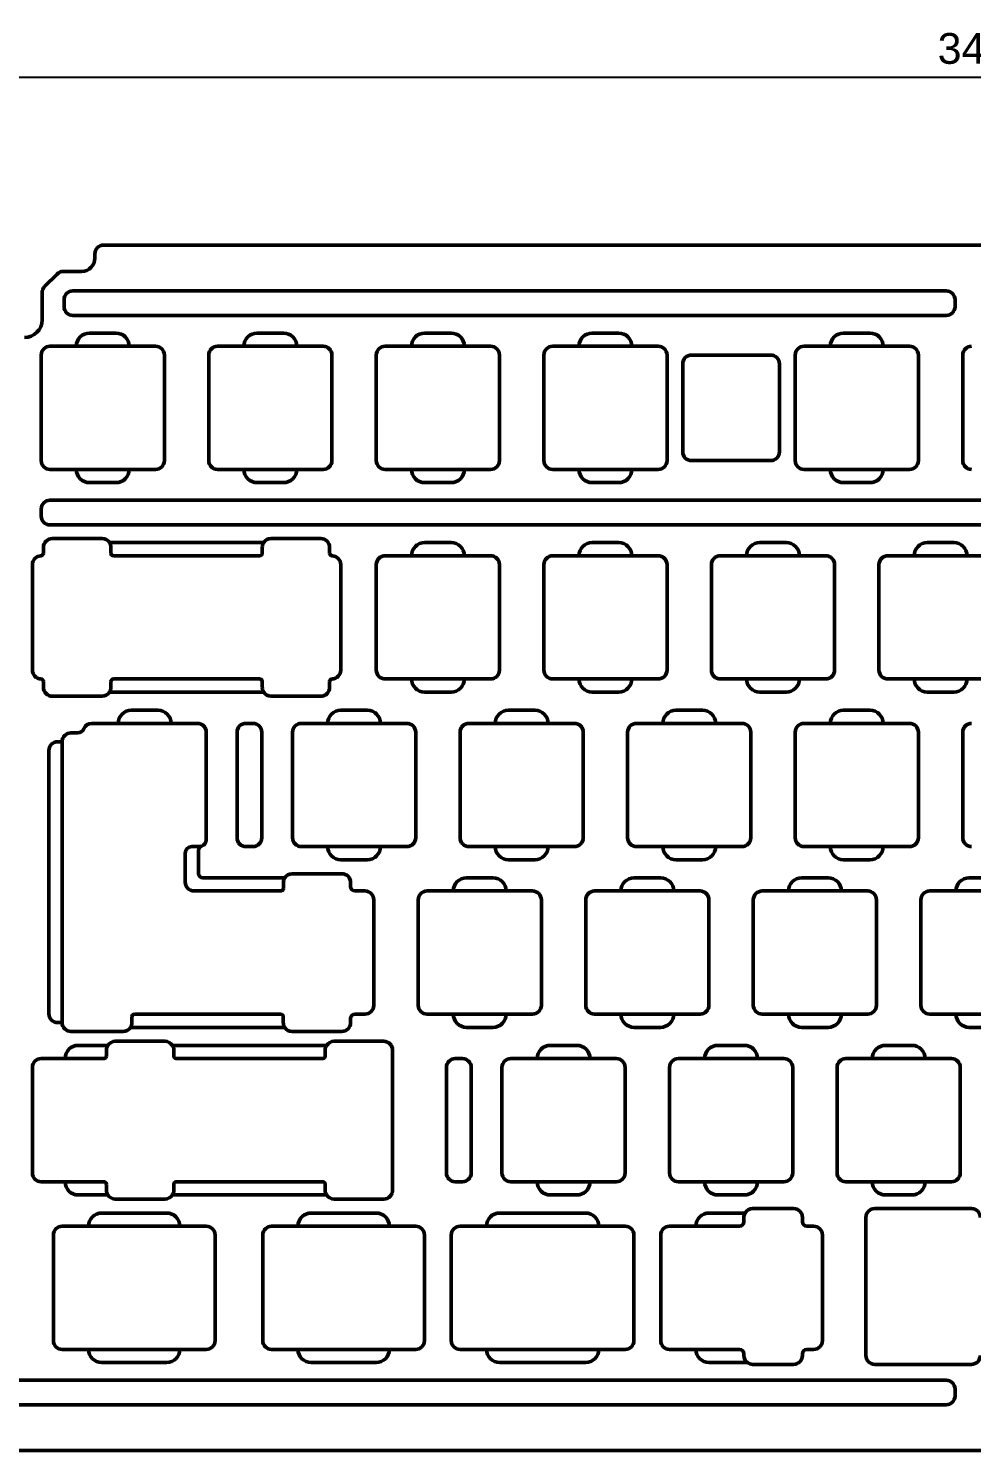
# Model space of a CAD drawing. Header units: millimetres. Extents: x 19 to 419, y 1 to 275.
# Drawn here: x 119.5 to 226.8, y 113.4 to 275.1 of the extents above; entities that cross this region are included whole.
import ezdxf

# ---------------------------------------------------------------- set-up
doc = ezdxf.new("R2010")
doc.units = ezdxf.units.MM
doc.header["$LTSCALE"] = 0.75
doc.layers.add('Dimensions', color=7, linetype='Continuous', lineweight=25)
doc.layers.add('Visible', color=7, linetype='Continuous', lineweight=50)
doc.styles.get("Standard").update_dxf_attribs({"font": 'arial.ttf'})
doc.dimstyles.new('ISO-25', dxfattribs={"dimtxt": 3.5, "dimasz": 3.5, "dimexe": 2, "dimexo": 2, "dimgap": 1.5, "dimtad": 1, "dimdsep": 46, "dimtxsty": 'Standard', "dimcen": 0, "dimclrd": 256, "dimclre": 256, "dimclrt": 256, "dimazin": 2, "dimtp": 0.1, "dimtm": 0.1, "dimtfac": 0.714, "dimtmove": 0, "dimatfit": 3, "dimfxl": 1, "dimarcsym": 0})

# ---------------------------------------------------------------- blocks, each defined once
blk = doc.blocks.new('*D13')
at = {"layer": 'Defpoints', "color": 0, "transparency": 16777216}
for p in [(56.58216, 269.478032), (56.58216, 238.025392), (404.19466, 238.025392)]:
    blk.add_point(p, dxfattribs=at)
at = {"layer": 'Dimensions', "lineweight": -2, "transparency": 16777216}
for p, q in [((56.58216, 240.025392), (56.58216, 271.478032)), ((404.19466, 240.025392), (404.19466, 271.478032)), ((400.69466, 269.478032), (60.08216, 269.478032))]:
    blk.add_line(p, q, dxfattribs=at)
at = {"layer": 'Dimensions', "transparency": 16777216}
for points in [[(60.08216, 270.061365), (60.08216, 268.894698), (56.58216, 269.478032)], [(400.69466, 270.061365), (400.69466, 268.894698), (404.19466, 269.478032)]]:
    blk.add_solid(points, dxfattribs=at)
at = {"layer": 'Dimensions', "transparency": 16777216, "insert": (230.38841, 272.766231), "char_height": 3.5, "attachment_point": 5}
blk.add_mtext('347.61', dxfattribs=at)

msp = doc.modelspace()

# ---------------------------------------------------------------- linework, layer by layer
at = {"layer": 'Visible', "extrusion": (5.932e-13, 0, -1)}
for p, q in [((127.093871, 249.439606, 1.000017), (127.093871, 248.939606, 1.000017)), ((389.07334, 250.439606, 1.000017), (128.093871, 250.439606, 1.000017)), ((125.593871, 247.439606, 1.000017), (123.505407, 247.439606, 1.000017)), ((121.384087, 245.732499, 1.000017), (122.7983, 247.146713, 1.000017)), ((121.091194, 245.025392, 1.000017), (121.091194, 241.939606, 1.000017)), ((123.591194, 243.439606, 1.000017), (123.591194, 244.239606, 1.000017)), ((124.591194, 245.239606, 1.000017), (223.88841, 245.239606, 1.000017)), ((224.88841, 244.239606, 1.000017), (224.88841, 243.439606, 1.000017)), ((223.88841, 242.439606, 1.000017), (124.591194, 242.439606, 1.000017)), ((126.49466, 240.439606, 1.000017), (129.49466, 240.439606, 1.000017)), ((145.54466, 240.439606, 1.000017), (148.54466, 240.439606, 1.000017)), ((164.59466, 240.439606, 1.000017), (167.59466, 240.439606, 1.000017)), ((186.64466, 240.439606, 1.000017), (183.64466, 240.439606, 1.000017)), ((212.21966, 240.439606, 1.000017), (215.21966, 240.439606, 1.000017)), ((120.99466, 225.939606, 1.000017), (120.99466, 237.939606, 1.000017)), ((121.99466, 238.939606, 1.000017), (124.99466, 238.939606, 1.000017)), ((130.99466, 238.939606, 0.500017), (124.99466, 238.939606, 0.500017)), ((130.99466, 238.939606, 1.000017), (133.99466, 238.939606, 1.000017)), ((134.99466, 237.939606, 1.000017), (134.99466, 225.939606, 1.000017)), ((140.04466, 225.939606, 1.000017), (140.04466, 237.939606, 1.000017)), ((141.04466, 238.939606, 1.000017), (144.04466, 238.939606, 1.000017)), ((150.04466, 238.939606, 0.500017), (144.04466, 238.939606, 0.500017)), ((150.04466, 238.939606, 1.000017), (153.04466, 238.939606, 1.000017)), ((154.04466, 237.939606, 1.000017), (154.04466, 225.939606, 1.000017)), ((159.09466, 225.939606, 1.000017), (159.09466, 237.939606, 1.000017)), ((160.09466, 238.939606, 1.000017), (163.09466, 238.939606, 1.000017)), ((169.09466, 238.939606, 0.500017), (163.09466, 238.939606, 0.500017)), ((169.09466, 238.939606, 1.000017), (172.09466, 238.939606, 1.000017)), ((173.09466, 237.939606, 1.000017), (173.09466, 225.939606, 1.000017)), ((178.14466, 225.939606, 1.000017), (178.14466, 237.939606, 1.000017)), ((179.14466, 238.939606, 1.000017), (182.14466, 238.939606, 1.000017)), ((188.14466, 238.939606, 0.500017), (182.14466, 238.939606, 0.500017)), ((188.14466, 238.939606, 1.000017), (191.14466, 238.939606, 1.000017)), ((192.14466, 237.939606, 1.000017), (192.14466, 225.939606, 1.000017)), ((203.93216, 237.939606, 1.000017), (194.93216, 237.939606, 1.000017)), ((206.71966, 225.939606, 1.000017), (206.71966, 237.939606, 1.000017)), ((207.71966, 238.939606, 1.000017), (210.71966, 238.939606, 1.000017)), ((216.71966, 238.939606, 0.500017), (210.71966, 238.939606, 0.500017)), ((216.71966, 238.939606, 1.000017), (219.71966, 238.939606, 1.000017)), ((220.71966, 237.939606, 1.000017), (220.71966, 225.939606, 1.000017)), ((225.76966, 225.939606, 1.000017), (225.76966, 237.939606, 1.000017)), ((193.93216, 236.939606, 1.000017), (193.93216, 226.939606, 1.000017)), ((204.93216, 226.939606, 1.000017), (204.93216, 236.939606, 1.000017)), ((124.99466, 224.939606, 1.000017), (121.99466, 224.939606, 1.000017)), ((124.99466, 224.939606, 0.500017), (130.99466, 224.939606, 0.500017)), ((133.99466, 224.939606, 1.000017), (130.99466, 224.939606, 1.000017)), ((144.04466, 224.939606, 1.000017), (141.04466, 224.939606, 1.000017)), ((144.04466, 224.939606, 0.500017), (150.04466, 224.939606, 0.500017)), ((153.04466, 224.939606, 1.000017), (150.04466, 224.939606, 1.000017)), ((163.09466, 224.939606, 1.000017), (160.09466, 224.939606, 1.000017)), ((163.09466, 224.939606, 0.500017), (169.09466, 224.939606, 0.500017)), ((172.09466, 224.939606, 1.000017), (169.09466, 224.939606, 1.000017)), ((182.14466, 224.939606, 1.000017), (179.14466, 224.939606, 1.000017)), ((182.14466, 224.939606, 0.500017), (188.14466, 224.939606, 0.500017)), ((191.14466, 224.939606, 1.000017), (188.14466, 224.939606, 1.000017)), ((194.93216, 225.939606, 1.000017), (203.93216, 225.939606, 1.000017)), ((210.71966, 224.939606, 1.000017), (207.71966, 224.939606, 1.000017)), ((210.71966, 224.939606, 0.500017), (216.71966, 224.939606, 0.500017)), ((219.71966, 224.939606, 1.000017), (216.71966, 224.939606, 1.000017)), ((129.49466, 223.439606, 1.000017), (126.49466, 223.439606, 1.000017)), ((148.54466, 223.439606, 1.000017), (145.54466, 223.439606, 1.000017)), ((167.59466, 223.439606, 1.000017), (164.59466, 223.439606, 1.000017)), ((186.64466, 223.439606, 1.000017), (183.64466, 223.439606, 1.000017)), ((215.21966, 223.439606, 1.000017), (212.21966, 223.439606, 1.000017)), ((120.99466, 219.627106, 1.000017), (120.99466, 220.439606, 1.000017)), ((121.99466, 221.439606, 1.000017), (362.59466, 221.439606, 1.000017)), ((362.59466, 218.627106, 1.000017), (121.99466, 218.627106, 1.000017)), ((122.254261, 217.089106, 1.000017), (127.909061, 217.089106, 1.000017)), ((128.752005, 216.627106, 1.000017), (146.287315, 216.627106, 1.000017)), ((147.13026, 217.089106, 1.000017), (152.78506, 217.089106, 1.000017)), ((164.59466, 216.627106, 1.000017), (167.59466, 216.627106, 1.000017)), ((183.64466, 216.627106, 1.000017), (186.64466, 216.627106, 1.000017)), ((202.69466, 216.627106, 1.000017), (205.69466, 216.627106, 1.000017)), ((221.74466, 216.627106, 1.000017), (224.74466, 216.627106, 1.000017)), ((121.254261, 215.426451, 1.000017), (121.254261, 216.089106, 1.000017)), ((128.909061, 215.427106, 0.500017), (128.909061, 216.089106, 0.500017)), ((145.83026, 215.127106, 0.500017), (129.209061, 215.127106, 0.500017)), ((146.13026, 216.089106, 0.500017), (146.13026, 215.427106, 0.500017)), ((153.78506, 216.089106, 1.000017), (153.78506, 215.426451, 1.000017)), ((160.09466, 215.127106, 1.000017), (163.09466, 215.127106, 1.000017)), ((169.09466, 215.127106, 0.500017), (163.09466, 215.127106, 0.500017)), ((169.09466, 215.127106, 1.000017), (172.09466, 215.127106, 1.000017)), ((179.14466, 215.127106, 1.000017), (182.14466, 215.127106, 1.000017)), ((188.14466, 215.127106, 0.500017), (182.14466, 215.127106, 0.500017)), ((188.14466, 215.127106, 1.000017), (191.14466, 215.127106, 1.000017)), ((198.19466, 215.127106, 1.000017), (201.19466, 215.127106, 1.000017)), ((207.19466, 215.127106, 0.500017), (201.19466, 215.127106, 0.500017)), ((207.19466, 215.127106, 1.000017), (210.19466, 215.127106, 1.000017)), ((217.24466, 215.127106, 1.000017), (220.24466, 215.127106, 1.000017)), ((226.24466, 215.127106, 0.500017), (220.24466, 215.127106, 0.500017)), ((226.24466, 215.127106, 1.000017), (229.24466, 215.127106, 1.000017)), ((119.995534, 202.127106, 1.000017), (119.995534, 214.127106, 1.000017)), ((155.043786, 214.127106, 1.000017), (155.043786, 202.127106, 1.000017)), ((159.09466, 202.127106, 1.000017), (159.09466, 214.127106, 1.000017)), ((173.09466, 214.127106, 1.000017), (173.09466, 202.127106, 1.000017)), ((178.14466, 202.127106, 1.000017), (178.14466, 214.127106, 1.000017)), ((192.14466, 214.127106, 1.000017), (192.14466, 202.127106, 1.000017)), ((197.19466, 202.127106, 1.000017), (197.19466, 214.127106, 1.000017)), ((211.19466, 214.127106, 1.000017), (211.19466, 202.127106, 1.000017)), ((216.24466, 202.127106, 1.000017), (216.24466, 214.127106, 1.000017)), ((121.254261, 200.165106, 1.000017), (121.254261, 200.827761, 1.000017)), ((128.909061, 200.165106, 0.500017), (128.909061, 200.827106, 0.500017)), ((129.209061, 201.127106, 0.500017), (145.83026, 201.127106, 0.500017)), ((146.13026, 200.827106, 0.500017), (146.13026, 200.165106, 0.500017)), ((153.78506, 200.827761, 1.000017), (153.78506, 200.165106, 1.000017)), ((163.09466, 201.127106, 1.000017), (160.09466, 201.127106, 1.000017)), ((163.09466, 201.127106, 0.500017), (169.09466, 201.127106, 0.500017)), ((172.09466, 201.127106, 1.000017), (169.09466, 201.127106, 1.000017)), ((182.14466, 201.127106, 1.000017), (179.14466, 201.127106, 1.000017)), ((182.14466, 201.127106, 0.500017), (188.14466, 201.127106, 0.500017)), ((191.14466, 201.127106, 1.000017), (188.14466, 201.127106, 1.000017)), ((201.19466, 201.127106, 1.000017), (198.19466, 201.127106, 1.000017)), ((201.19466, 201.127106, 0.500017), (207.19466, 201.127106, 0.500017)), ((210.19466, 201.127106, 1.000017), (207.19466, 201.127106, 1.000017)), ((220.24466, 201.127106, 1.000017), (217.24466, 201.127106, 1.000017)), ((220.24466, 201.127106, 0.500017), (226.24466, 201.127106, 0.500017)), ((229.24466, 201.127106, 1.000017), (226.24466, 201.127106, 1.000017)), ((127.909061, 199.165106, 1.000017), (122.254261, 199.165106, 1.000017)), ((146.287315, 199.627106, 1.000017), (128.752005, 199.627106, 1.000017)), ((152.78506, 199.165106, 1.000017), (147.13026, 199.165106, 1.000017)), ((167.59466, 199.627106, 1.000017), (164.59466, 199.627106, 1.000017)), ((186.64466, 199.627106, 1.000017), (183.64466, 199.627106, 1.000017)), ((205.69466, 199.627106, 1.000017), (202.69466, 199.627106, 1.000017)), ((224.74466, 199.627106, 1.000017), (221.74466, 199.627106, 1.000017)), ((131.25716, 197.577106, 1.000017), (134.25716, 197.577106, 1.000017)), ((155.06966, 197.577106, 1.000017), (158.06966, 197.577106, 1.000017)), ((174.11966, 197.577106, 1.000017), (177.11966, 197.577106, 1.000017)), ((193.16966, 197.577106, 1.000017), (196.16966, 197.577106, 1.000017)), ((212.21966, 197.577106, 1.000017), (215.21966, 197.577106, 1.000017)), ((126.75716, 196.077106, 1.000017), (129.75716, 196.077106, 1.000017)), ((135.75716, 196.077106, 0.500017), (129.75716, 196.077106, 0.500017)), ((135.75716, 196.077106, 1.000017), (138.75716, 196.077106, 1.000017)), ((144.25716, 196.077106, 1.000017), (145.06966, 196.077106, 1.000017)), ((150.56966, 196.077106, 1.000017), (153.56966, 196.077106, 1.000017)), ((159.56966, 196.077106, 0.500017), (153.56966, 196.077106, 0.500017)), ((159.56966, 196.077106, 1.000017), (162.56966, 196.077106, 1.000017)), ((169.61966, 196.077106, 1.000017), (172.61966, 196.077106, 1.000017)), ((178.61966, 196.077106, 0.500017), (172.61966, 196.077106, 0.500017)), ((178.61966, 196.077106, 1.000017), (181.61966, 196.077106, 1.000017)), ((188.66966, 196.077106, 1.000017), (191.66966, 196.077106, 1.000017)), ((197.66966, 196.077106, 0.500017), (191.66966, 196.077106, 0.500017)), ((197.66966, 196.077106, 1.000017), (200.66966, 196.077106, 1.000017)), ((207.71966, 196.077106, 1.000017), (210.71966, 196.077106, 1.000017)), ((216.71966, 196.077106, 0.500017), (210.71966, 196.077106, 0.500017)), ((216.71966, 196.077106, 1.000017), (219.71966, 196.077106, 1.000017)), ((122.876038, 193.992213, 1.000017), (123.376038, 193.992213, 1.000017)), ((123.376038, 193.992213, 0.500017), (123.376038, 162.065106, 0.500017)), ((125.138478, 194.992213, 1.000017), (124.376038, 194.992213, 1.000017)), ((139.75716, 195.077106, 1.000017), (139.75716, 182.827082, 1.000017)), ((143.25716, 183.077106, 1.000017), (143.25716, 195.077106, 1.000017)), ((146.06966, 195.077106, 1.000017), (146.06966, 183.077106, 1.000017)), ((149.56966, 183.077106, 1.000017), (149.56966, 195.077106, 1.000017)), ((163.56966, 195.077106, 1.000017), (163.56966, 183.077106, 1.000017)), ((168.61966, 183.077106, 1.000017), (168.61966, 195.077106, 1.000017)), ((182.61966, 195.077106, 1.000017), (182.61966, 183.077106, 1.000017)), ((187.66966, 183.077106, 1.000017), (187.66966, 195.077106, 1.000017)), ((201.66966, 195.077106, 1.000017), (201.66966, 183.077106, 1.000017)), ((206.71966, 183.077106, 1.000017), (206.71966, 195.077106, 1.000017)), ((220.71966, 195.077106, 1.000017), (220.71966, 183.077106, 1.000017)), ((225.76966, 183.077106, 1.000017), (225.76966, 195.077106, 1.000017)), ((121.876038, 163.065106, 1.000017), (121.876038, 192.992213, 1.000017)), ((137.375904, 181.327082, 0.500017), (137.375904, 178.027082, 0.500017)), ((139.00716, 182.077082, 0.500017), (138.125904, 182.077082, 0.500017)), ((138.875904, 181.632708, 1.000017), (138.875904, 179.027106, 1.000017)), ((145.06966, 182.077106, 1.000017), (144.25716, 182.077106, 1.000017)), ((153.56966, 182.077106, 1.000017), (150.56966, 182.077106, 1.000017)), ((153.56966, 182.077106, 0.500017), (159.56966, 182.077106, 0.500017)), ((162.56966, 182.077106, 1.000017), (159.56966, 182.077106, 1.000017)), ((172.61966, 182.077106, 1.000017), (169.61966, 182.077106, 1.000017)), ((172.61966, 182.077106, 0.500017), (178.61966, 182.077106, 0.500017)), ((181.61966, 182.077106, 1.000017), (178.61966, 182.077106, 1.000017)), ((191.66966, 182.077106, 1.000017), (188.66966, 182.077106, 1.000017)), ((191.66966, 182.077106, 0.500017), (197.66966, 182.077106, 0.500017)), ((200.66966, 182.077106, 1.000017), (197.66966, 182.077106, 1.000017)), ((210.71966, 182.077106, 1.000017), (207.71966, 182.077106, 1.000017)), ((210.71966, 182.077106, 0.500017), (216.71966, 182.077106, 0.500017)), ((219.71966, 182.077106, 1.000017), (216.71966, 182.077106, 1.000017)), ((158.06966, 180.577106, 1.000017), (155.06966, 180.577106, 1.000017)), ((177.11966, 180.577106, 1.000017), (174.11966, 180.577106, 1.000017)), ((196.16966, 180.577106, 1.000017), (193.16966, 180.577106, 1.000017)), ((215.21966, 180.577106, 1.000017), (212.21966, 180.577106, 1.000017)), ((139.375904, 178.527106, 1.000017), (148.682295, 178.527106, 1.000017)), ((148.525239, 177.989106, 0.500017), (148.525239, 177.327106, 0.500017)), ((149.525239, 178.989106, 1.000017), (155.17254, 178.989106, 1.000017)), ((156.17254, 177.989106, 1.000017), (156.17254, 177.527106, 1.000017)), ((169.35716, 178.527106, 1.000017), (172.35716, 178.527106, 1.000017)), ((188.40716, 178.527106, 1.000017), (191.40716, 178.527106, 1.000017)), ((207.45716, 178.527106, 1.000017), (210.45716, 178.527106, 1.000017)), ((226.50716, 178.527106, 1.000017), (229.50716, 178.527106, 1.000017)), ((148.225239, 177.027106, 0.500017), (138.368916, 177.027106, 0.500017)), ((157.80716, 177.027106, 1.000017), (156.67254, 177.027106, 1.000017)), ((164.85716, 177.027106, 1.000017), (167.85716, 177.027106, 1.000017)), ((173.85716, 177.027106, 0.500017), (167.85716, 177.027106, 0.500017)), ((173.85716, 177.027106, 1.000017), (176.85716, 177.027106, 1.000017)), ((183.90716, 177.027106, 1.000017), (186.90716, 177.027106, 1.000017)), ((192.90716, 177.027106, 0.500017), (186.90716, 177.027106, 0.500017)), ((192.90716, 177.027106, 1.000017), (195.90716, 177.027106, 1.000017)), ((202.95716, 177.027106, 1.000017), (205.95716, 177.027106, 1.000017)), ((211.95716, 177.027106, 0.500017), (205.95716, 177.027106, 0.500017)), ((211.95716, 177.027106, 1.000017), (214.95716, 177.027106, 1.000017)), ((222.00716, 177.027106, 1.000017), (225.00716, 177.027106, 1.000017)), ((231.00716, 177.027106, 0.500017), (225.00716, 177.027106, 0.500017)), ((158.80716, 164.027106, 1.000017), (158.80716, 176.027106, 1.000017)), ((163.85716, 164.027106, 1.000017), (163.85716, 176.027106, 1.000017)), ((177.85716, 176.027106, 1.000017), (177.85716, 164.027106, 1.000017)), ((182.90716, 164.027106, 1.000017), (182.90716, 176.027106, 1.000017)), ((196.90716, 176.027106, 1.000017), (196.90716, 164.027106, 1.000017)), ((201.95716, 164.027106, 1.000017), (201.95716, 176.027106, 1.000017)), ((215.95716, 176.027106, 1.000017), (215.95716, 164.027106, 1.000017)), ((221.00716, 164.027106, 1.000017), (221.00716, 176.027106, 1.000017)), ((123.376038, 162.065106, 1.000017), (122.876038, 162.065106, 1.000017)), ((131.29654, 162.065106, 0.500017), (131.29654, 162.727106, 0.500017)), ((131.59654, 163.027106, 0.500017), (148.21774, 163.027106, 0.500017)), ((148.51774, 162.727106, 0.500017), (148.51774, 162.065106, 0.500017)), ((156.17254, 162.527106, 1.000017), (156.17254, 162.065106, 1.000017)), ((156.67254, 163.027106, 1.000017), (157.80716, 163.027106, 1.000017)), ((167.85716, 163.027106, 1.000017), (164.85716, 163.027106, 1.000017)), ((167.85716, 163.027106, 0.500017), (173.85716, 163.027106, 0.500017)), ((176.85716, 163.027106, 1.000017), (173.85716, 163.027106, 1.000017)), ((186.90716, 163.027106, 1.000017), (183.90716, 163.027106, 1.000017)), ((186.90716, 163.027106, 0.500017), (192.90716, 163.027106, 0.500017)), ((195.90716, 163.027106, 1.000017), (192.90716, 163.027106, 1.000017)), ((205.95716, 163.027106, 1.000017), (202.95716, 163.027106, 1.000017)), ((205.95716, 163.027106, 0.500017), (211.95716, 163.027106, 0.500017)), ((214.95716, 163.027106, 1.000017), (211.95716, 163.027106, 1.000017)), ((225.00716, 163.027106, 1.000017), (222.00716, 163.027106, 1.000017)), ((225.00716, 163.027106, 0.500017), (231.00716, 163.027106, 0.500017)), ((130.29654, 161.065106, 1.000017), (124.376038, 161.065106, 1.000017)), ((148.674795, 161.527106, 1.000017), (131.139485, 161.527106, 1.000017)), ((155.17254, 161.065106, 1.000017), (149.51774, 161.065106, 1.000017)), ((172.35716, 161.527106, 1.000017), (169.35716, 161.527106, 1.000017)), ((191.40716, 161.527106, 1.000017), (188.40716, 161.527106, 1.000017)), ((210.45716, 161.527106, 1.000017), (207.45716, 161.527106, 1.000017)), ((229.50716, 161.527106, 1.000017), (226.50716, 161.527106, 1.000017)), ((125.21165, 159.477106, 1.000017), (128.568795, 159.477106, 1.000017)), ((128.41174, 158.939106, 0.500017), (128.41174, 158.277106, 0.500017)), ((129.41174, 159.939106, 1.000017), (135.06654, 159.939106, 1.000017)), ((135.909485, 159.477106, 1.000017), (153.444795, 159.477106, 1.000017)), ((136.06654, 158.277106, 0.500017), (136.06654, 158.939106, 0.500017)), ((153.287739, 158.939106, 0.500017), (153.287739, 158.277106, 0.500017)), ((154.287739, 159.939106, 1.000017), (159.942539, 159.939106, 1.000017)), ((160.942539, 158.939106, 1.000017), (160.942539, 143.015106, 1.000017)), ((178.88216, 159.477106, 1.000017), (181.88216, 159.477106, 1.000017)), ((197.93216, 159.477106, 1.000017), (200.93216, 159.477106, 1.000017)), ((216.98216, 159.477106, 1.000017), (219.98216, 159.477106, 1.000017)), ((119.99466, 144.977106, 1.000017), (119.99466, 156.977106, 1.000017)), ((120.99466, 157.977106, 1.000017), (123.71165, 157.977106, 1.000017)), ((128.11174, 157.977106, 0.500017), (123.71165, 157.977106, 0.500017)), ((152.987739, 157.977106, 0.500017), (136.36654, 157.977106, 0.500017)), ((167.06966, 144.977106, 1.000017), (167.06966, 156.977106, 1.000017)), ((168.06966, 157.977106, 1.000017), (168.88216, 157.977106, 1.000017)), ((169.88216, 156.977106, 1.000017), (169.88216, 144.977106, 1.000017)), ((173.38216, 144.977106, 1.000017), (173.38216, 156.977106, 1.000017)), ((174.38216, 157.977106, 1.000017), (177.38216, 157.977106, 1.000017)), ((183.38216, 157.977106, 0.500017), (177.38216, 157.977106, 0.500017)), ((183.38216, 157.977106, 1.000017), (186.38216, 157.977106, 1.000017)), ((187.38216, 156.977106, 1.000017), (187.38216, 144.977106, 1.000017)), ((192.43216, 144.977106, 1.000017), (192.43216, 156.977106, 1.000017)), ((193.43216, 157.977106, 1.000017), (196.43216, 157.977106, 1.000017)), ((202.43216, 157.977106, 0.500017), (196.43216, 157.977106, 0.500017)), ((202.43216, 157.977106, 1.000017), (205.43216, 157.977106, 1.000017)), ((206.43216, 156.977106, 1.000017), (206.43216, 144.977106, 1.000017)), ((211.48216, 144.977106, 1.000017), (211.48216, 156.977106, 1.000017)), ((212.48216, 157.977106, 1.000017), (215.48216, 157.977106, 1.000017)), ((221.48216, 157.977106, 0.500017), (215.48216, 157.977106, 0.500017)), ((221.48216, 157.977106, 1.000017), (224.48216, 157.977106, 1.000017)), ((225.48216, 156.977106, 1.000017), (225.48216, 144.977106, 1.000017)), ((123.71165, 143.977106, 1.000017), (120.99466, 143.977106, 1.000017)), ((123.71165, 143.977106, 0.500017), (128.11174, 143.977106, 0.500017)), ((136.36654, 143.977106, 0.500017), (152.987739, 143.977106, 0.500017)), ((168.88216, 143.977106, 1.000017), (168.06966, 143.977106, 1.000017)), ((177.38216, 143.977106, 1.000017), (174.38216, 143.977106, 1.000017)), ((177.38216, 143.977106, 0.500017), (183.38216, 143.977106, 0.500017)), ((186.38216, 143.977106, 1.000017), (183.38216, 143.977106, 1.000017)), ((196.43216, 143.977106, 1.000017), (193.43216, 143.977106, 1.000017)), ((196.43216, 143.977106, 0.500017), (202.43216, 143.977106, 0.500017)), ((205.43216, 143.977106, 1.000017), (202.43216, 143.977106, 1.000017)), ((215.48216, 143.977106, 1.000017), (212.48216, 143.977106, 1.000017)), ((215.48216, 143.977106, 0.500017), (221.48216, 143.977106, 0.500017)), ((224.48216, 143.977106, 1.000017), (221.48216, 143.977106, 1.000017)), ((128.568795, 142.477106, 1.000017), (125.21165, 142.477106, 1.000017)), ((128.41174, 143.677106, 0.500017), (128.41174, 143.015106, 0.500017)), ((153.444795, 142.477106, 1.000017), (135.909485, 142.477106, 1.000017)), ((136.06654, 143.015106, 0.500017), (136.06654, 143.677106, 0.500017)), ((153.287739, 143.677106, 0.500017), (153.287739, 143.015106, 0.500017)), ((181.88216, 142.477106, 1.000017), (178.88216, 142.477106, 1.000017)), ((200.93216, 142.477106, 1.000017), (197.93216, 142.477106, 1.000017)), ((219.98216, 142.477106, 1.000017), (216.98216, 142.477106, 1.000017)), ((135.06654, 142.015106, 1.000017), (129.41174, 142.015106, 1.000017)), ((159.942539, 142.015106, 1.000017), (154.287739, 142.015106, 1.000017)), ((201.88226, 140.927106, 1.000017), (206.53706, 140.927106, 1.000017)), ((215.75966, 140.927254, 1.000017), (226.75966, 140.927254, 1.000017)), ((127.87718, 140.427106, 1.000017), (135.25716, 140.427106, 1.000017)), ((151.68968, 140.427106, 1.000017), (159.06966, 140.427106, 1.000017)), ((173.11918, 140.427106, 1.000017), (182.88216, 140.427106, 1.000017)), ((196.93216, 140.427106, 1.000017), (201.016235, 140.427106, 1.000017)), ((200.88226, 139.927106, 0.500017), (200.88226, 139.427106, 0.500017)), ((207.53706, 139.927106, 1.000017), (207.53706, 139.427106, 1.000017)), ((214.75966, 124.227254, 1.000017), (214.75966, 139.927254, 1.000017)), ((122.37718, 125.927106, 1.000017), (122.37718, 137.927106, 1.000017)), ((123.37718, 138.927106, 1.000017), (126.37718, 138.927106, 1.000017)), ((136.75716, 138.927106, 0.500017), (126.37718, 138.927106, 0.500017)), ((136.75716, 138.927106, 1.000017), (139.75716, 138.927106, 1.000017)), ((140.75716, 137.927106, 1.000017), (140.75716, 125.927106, 1.000017)), ((146.18968, 125.927106, 1.000017), (146.18968, 137.927106, 1.000017)), ((147.18968, 138.927106, 1.000017), (150.18968, 138.927106, 1.000017)), ((160.56966, 138.927106, 0.500017), (150.18968, 138.927106, 0.500017)), ((160.56966, 138.927106, 1.000017), (163.56966, 138.927106, 1.000017)), ((164.56966, 137.927106, 1.000017), (164.56966, 125.927106, 1.000017)), ((167.61966, 125.927106, 1.000017), (167.61966, 137.927106, 1.000017)), ((168.61966, 138.927106, 1.000017), (171.61918, 138.927106, 1.000017)), ((184.38216, 138.927106, 0.500017), (171.61918, 138.927106, 0.500017)), ((184.38216, 138.927106, 1.000017), (187.38216, 138.927106, 1.000017)), ((188.38216, 137.927106, 1.000017), (188.38216, 125.927106, 1.000017)), ((191.43216, 125.927106, 1.000017), (191.43216, 137.927106, 1.000017)), ((192.43216, 138.927106, 1.000017), (195.43216, 138.927106, 1.000017)), ((200.38226, 138.927106, 0.500017), (195.43216, 138.927106, 0.500017)), ((208.03706, 138.927106, 1.000017), (208.81214, 138.927106, 1.000017)), ((209.81214, 137.927106, 1.000017), (209.81214, 125.927106, 1.000017)), ((126.37718, 124.927106, 1.000017), (123.37718, 124.927106, 1.000017)), ((126.37718, 124.927106, 0.500017), (136.75716, 124.927106, 0.500017)), ((139.75716, 124.927106, 1.000017), (136.75716, 124.927106, 1.000017)), ((150.18968, 124.927106, 1.000017), (147.18968, 124.927106, 1.000017)), ((150.18968, 124.927106, 0.500017), (160.56966, 124.927106, 0.500017)), ((163.56966, 124.927106, 1.000017), (160.56966, 124.927106, 1.000017)), ((171.61918, 124.927106, 1.000017), (168.61966, 124.927106, 1.000017)), ((171.61918, 124.927106, 0.500017), (184.38216, 124.927106, 0.500017)), ((187.38216, 124.927106, 1.000017), (184.38216, 124.927106, 1.000017)), ((195.43216, 124.927106, 1.000017), (192.43216, 124.927106, 1.000017)), ((195.43216, 124.927106, 0.500017), (200.38226, 124.927106, 0.500017)), ((208.81214, 124.927106, 1.000017), (208.03706, 124.927106, 1.000017)), ((135.25716, 123.427106, 1.000017), (127.87718, 123.427106, 1.000017)), ((159.06966, 123.427106, 1.000017), (151.68968, 123.427106, 1.000017)), ((182.88216, 123.427106, 1.000017), (173.11918, 123.427106, 1.000017)), ((201.28226, 123.427106, 1.000017), (196.93216, 123.427106, 1.000017)), ((200.88226, 124.427106, 0.500017), (200.88226, 124.227106, 0.500017)), ((206.53706, 123.227106, 1.000017), (201.88226, 123.227106, 1.000017)), ((207.53706, 124.427106, 1.000017), (207.53706, 124.227106, 1.000017)), ((226.75966, 123.227254, 1.000017), (215.75966, 123.227254, 1.000017)), ((71.58216, 121.427106, 1.000017), (223.88841, 121.427106, 1.000017)), ((224.88841, 120.427106, 1.000017), (224.88841, 119.627106, 1.000017)), ((223.88841, 118.627106, 1.000017), (71.58216, 118.627106, 1.000017)), ((71.70348, 113.427106, 1.000017), (389.07334, 113.427106, 1.000017))]:
    msp.add_line(p, q, dxfattribs=at)
for centre, radius, start, end in [((-125.593871, 248.939606, -1.000017), 1.5, 180, 270), ((-128.093871, 249.439606, -1.000017), 1, 0, 90), ((-123.505407, 246.439606, -1.000017), 1, 45, 90), ((-122.091194, 245.025392, -1.000017), 1, 0, 45), ((-124.591194, 244.239606, -1.000017), 1, 0, 90), ((-223.88841, 244.239606, -1.000017), 1, 90, 180), ((-124.591194, 243.439606, -1.000017), 1, 270, 360), ((-223.88841, 243.439606, -1.000017), 1, 180, 270), ((-119.091194, 241.939606, -1.000017), 2, 180, 270), ((-126.49466, 238.939606, -1.000017), 1.5, 0, 90), ((-129.49466, 238.939606, -1.000017), 1.5, 90, 180), ((-145.54466, 238.939606, -1.000017), 1.5, 0, 90), ((-148.54466, 238.939606, -1.000017), 1.5, 90, 180), ((-164.59466, 238.939606, -1.000017), 1.5, 0, 90), ((-167.59466, 238.939606, -1.000017), 1.5, 90, 180), ((-183.64466, 238.939606, -1.000017), 1.5, 0, 90), ((-186.64466, 238.939606, -1.000017), 1.5, 90, 180), ((-212.21966, 238.939606, -1.000017), 1.5, 0, 90), ((-215.21966, 238.939606, -1.000017), 1.5, 90, 180), ((-121.99466, 237.939606, -1.000017), 1, 0, 90), ((-133.99466, 237.939606, -1.000017), 1, 90, 180), ((-141.04466, 237.939606, -1.000017), 1, 0, 90), ((-153.04466, 237.939606, -1.000017), 1, 90, 180), ((-160.09466, 237.939606, -1.000017), 1, 0, 90), ((-172.09466, 237.939606, -1.000017), 1, 90, 180), ((-179.14466, 237.939606, -1.000017), 1, 0, 90), ((-191.14466, 237.939606, -1.000017), 1, 90, 180), ((-207.71966, 237.939606, -1.000017), 1, 0, 90), ((-219.71966, 237.939606, -1.000017), 1, 90, 180), ((-226.76966, 237.939606, -1.000017), 1, 0, 90), ((-121.99466, 225.939606, -1.000017), 1, 270, 0), ((-126.49466, 224.939606, -1.000017), 1.5, 270, 0), ((-129.49466, 224.939606, -1.000017), 1.5, 180, 270), ((-133.99466, 225.939606, -1.000017), 1, 180, 270), ((-141.04466, 225.939606, -1.000017), 1, 270, 0), ((-145.54466, 224.939606, -1.000017), 1.5, 270, 0), ((-148.54466, 224.939606, -1.000017), 1.5, 180, 270), ((-153.04466, 225.939606, -1.000017), 1, 180, 270), ((-160.09466, 225.939606, -1.000017), 1, 270, 0), ((-164.59466, 224.939606, -1.000017), 1.5, 270, 0), ((-167.59466, 224.939606, -1.000017), 1.5, 180, 270), ((-172.09466, 225.939606, -1.000017), 1, 180, 270), ((-179.14466, 225.939606, -1.000017), 1, 270, 0), ((-183.64466, 224.939606, -1.000017), 1.5, 270, 0), ((-186.64466, 224.939606, -1.000017), 1.5, 180, 270), ((-191.14466, 225.939606, -1.000017), 1, 180, 270), ((-207.71966, 225.939606, -1.000017), 1, 270, 0), ((-212.21966, 224.939606, -1.000017), 1.5, 270, 0), ((-215.21966, 224.939606, -1.000017), 1.5, 180, 270), ((-219.71966, 225.939606, -1.000017), 1, 180, 270), ((-226.76966, 225.939606, -1.000017), 1, 270, 0), ((-121.99466, 220.439606, -1.000017), 1, 0, 90), ((-121.99466, 219.627106, -1.000017), 1, 270, 0), ((-122.254261, 216.089106, -1.000017), 1, 0, 90), ((-127.909061, 216.089106, -1.000017), 1, 90, 147.452408), ((-147.13026, 216.089106, -1.000017), 1, 32.547592, 90), ((-152.78506, 216.089106, -1.000017), 1, 90, 180), ((-164.59466, 215.127106, -1.000017), 1.5, 0, 90), ((-167.59466, 215.127106, -1.000017), 1.5, 90, 180), ((-183.64466, 215.127106, -1.000017), 1.5, 0, 90), ((-186.64466, 215.127106, -1.000017), 1.5, 90, 180), ((-202.69466, 215.127106, -1.000017), 1.5, 0, 90), ((-205.69466, 215.127106, -1.000017), 1.5, 90, 180), ((-221.74466, 215.127106, -1.000017), 1.5, 0, 90), ((-224.74466, 215.127106, -1.000017), 1.5, 90, 180), ((-120.995534, 214.127106, -1.000017), 1, 0, 88.180628), ((-129.209061, 215.427106, -0.500017), 0.3, 270, 0), ((-145.83026, 215.427106, -0.500017), 0.3, 180, 270), ((-154.043786, 214.127106, -1.000017), 1, 91.819372, 180), ((-160.09466, 214.127106, -1.000017), 1, 0, 90), ((-172.09466, 214.127106, -1.000017), 1, 90, 180), ((-179.14466, 214.127106, -1.000017), 1, 0, 90), ((-191.14466, 214.127106, -1.000017), 1, 90, 180), ((-198.19466, 214.127106, -1.000017), 1, 0, 90), ((-210.19466, 214.127106, -1.000017), 1, 90, 180), ((-217.24466, 214.127106, -1.000017), 1, 0, 90), ((-120.995534, 202.127106, -1.000017), 1, 271.819372, 0), ((-154.043786, 202.127106, -1.000017), 1, 180, 268.180628), ((-160.09466, 202.127106, -1.000017), 1, 270, 0), ((-172.09466, 202.127106, -1.000017), 1, 180, 270), ((-179.14466, 202.127106, -1.000017), 1, 270, 0), ((-191.14466, 202.127106, -1.000017), 1, 180, 270), ((-198.19466, 202.127106, -1.000017), 1, 270, 0), ((-210.19466, 202.127106, -1.000017), 1, 180, 270), ((-217.24466, 202.127106, -1.000017), 1, 270, 0), ((-129.209061, 200.827106, -0.500017), 0.3, 0, 90), ((-145.83026, 200.827106, -0.500017), 0.3, 90, 180), ((-164.59466, 201.127106, -1.000017), 1.5, 270, 0), ((-167.59466, 201.127106, -1.000017), 1.5, 180, 270), ((-183.64466, 201.127106, -1.000017), 1.5, 270, 0), ((-186.64466, 201.127106, -1.000017), 1.5, 180, 270), ((-202.69466, 201.127106, -1.000017), 1.5, 270, 0), ((-205.69466, 201.127106, -1.000017), 1.5, 180, 270), ((-221.74466, 201.127106, -1.000017), 1.5, 270, 0), ((-224.74466, 201.127106, -1.000017), 1.5, 180, 270), ((-122.254261, 200.165106, -1.000017), 1, 270, 0), ((-127.909061, 200.165106, -1.000017), 1, 212.547592, 270), ((-147.13026, 200.165106, -1.000017), 1, 270, 327.452408), ((-152.78506, 200.165106, -1.000017), 1, 180, 270), ((-131.25716, 196.077106, -1.000017), 1.5, 0, 90), ((-134.25716, 196.077106, -1.000017), 1.5, 90, 180), ((-155.06966, 196.077106, -1.000017), 1.5, 0, 90), ((-158.06966, 196.077106, -1.000017), 1.5, 90, 180), ((-174.11966, 196.077106, -1.000017), 1.5, 0, 90), ((-177.11966, 196.077106, -1.000017), 1.5, 90, 180), ((-193.16966, 196.077106, -1.000017), 1.5, 0, 90), ((-196.16966, 196.077106, -1.000017), 1.5, 90, 180), ((-212.21966, 196.077106, -1.000017), 1.5, 0, 90), ((-215.21966, 196.077106, -1.000017), 1.5, 90, 180), ((-126.75716, 195.077106, -1.000017), 1, 22.337456, 90), ((-138.75716, 195.077106, -1.000017), 1, 90, 180), ((-144.25716, 195.077106, -1.000017), 1, 0, 90), ((-145.06966, 195.077106, -1.000017), 1, 90, 180), ((-150.56966, 195.077106, -1.000017), 1, 0, 90), ((-162.56966, 195.077106, -1.000017), 1, 90, 180), ((-169.61966, 195.077106, -1.000017), 1, 0, 90), ((-181.61966, 195.077106, -1.000017), 1, 90, 180), ((-188.66966, 195.077106, -1.000017), 1, 0, 90), ((-200.66966, 195.077106, -1.000017), 1, 90, 180), ((-207.71966, 195.077106, -1.000017), 1, 0, 90), ((-219.71966, 195.077106, -1.000017), 1, 90, 180), ((-226.76966, 195.077106, -1.000017), 1, 0, 90), ((-122.876038, 192.992213, -1.000017), 1, 0, 90), ((-125.138478, 195.742213, -1.000017), 0.75, 202.337456, 270), ((-144.25716, 183.077106, -1.000017), 1, 270, 0), ((-145.06966, 183.077106, -1.000017), 1, 180, 270), ((-150.56966, 183.077106, -1.000017), 1, 270, 0), ((-162.56966, 183.077106, -1.000017), 1, 180, 270), ((-169.61966, 183.077106, -1.000017), 1, 270, 0), ((-181.61966, 183.077106, -1.000017), 1, 180, 270), ((-188.66966, 183.077106, -1.000017), 1, 270, 0), ((-200.66966, 183.077106, -1.000017), 1, 180, 270), ((-207.71966, 183.077106, -1.000017), 1, 270, 0), ((-219.71966, 183.077106, -1.000017), 1, 180, 270), ((-226.76966, 183.077106, -1.000017), 1, 270, 0), ((-138.125904, 181.327082, -0.500017), 0.75, 0, 90), ((-139.375904, 181.632708, -1.000017), 0.5, 0, 72.842755), ((-139.00716, 182.827082, -0.500017), 0.75, 252.842755, 270), ((-155.06966, 182.077106, -1.000017), 1.5, 270, 0), ((-158.06966, 182.077106, -1.000017), 1.5, 180, 270), ((-174.11966, 182.077106, -1.000017), 1.5, 270, 0), ((-177.11966, 182.077106, -1.000017), 1.5, 180, 270), ((-193.16966, 182.077106, -1.000017), 1.5, 270, 0), ((-196.16966, 182.077106, -1.000017), 1.5, 180, 270), ((-212.21966, 182.077106, -1.000017), 1.5, 270, 0), ((-215.21966, 182.077106, -1.000017), 1.5, 180, 270), ((-139.375904, 179.027106, -1.000017), 0.5, 270, 0), ((-149.525239, 177.989106, -1.000017), 1, 32.547592, 90), ((-155.17254, 177.989106, -1.000017), 1, 90, 180), ((-169.35716, 177.027106, -1.000017), 1.5, 0, 90), ((-172.35716, 177.027106, -1.000017), 1.5, 90, 180), ((-188.40716, 177.027106, -1.000017), 1.5, 0, 90), ((-191.40716, 177.027106, -1.000017), 1.5, 90, 180), ((-207.45716, 177.027106, -1.000017), 1.5, 0, 90), ((-210.45716, 177.027106, -1.000017), 1.5, 90, 180), ((-226.50716, 177.027106, -1.000017), 1.5, 0, 90), ((-148.225239, 177.327106, -0.500017), 0.3, 180, 270), ((-156.67254, 177.527106, -1.000017), 0.5, 270, 0), ((-164.85716, 176.027106, -1.000017), 1, 0, 90), ((-176.85716, 176.027106, -1.000017), 1, 90, 180), ((-183.90716, 176.027106, -1.000017), 1, 0, 90), ((-195.90716, 176.027106, -1.000017), 1, 90, 180), ((-202.95716, 176.027106, -1.000017), 1, 0, 90), ((-214.95716, 176.027106, -1.000017), 1, 90, 180), ((-222.00716, 176.027106, -1.000017), 1, 0, 90), ((-164.85716, 164.027106, -1.000017), 1, 270, 0), ((-176.85716, 164.027106, -1.000017), 1, 180, 270), ((-183.90716, 164.027106, -1.000017), 1, 270, 0), ((-195.90716, 164.027106, -1.000017), 1, 180, 270), ((-202.95716, 164.027106, -1.000017), 1, 270, 0), ((-214.95716, 164.027106, -1.000017), 1, 180, 270), ((-222.00716, 164.027106, -1.000017), 1, 270, 0), ((-122.876038, 163.065106, -1.000017), 1, 270, 0), ((-131.59654, 162.727106, -0.500017), 0.3, 0, 90), ((-148.21774, 162.727106, -0.500017), 0.3, 90, 180), ((-155.17254, 162.065106, -1.000017), 1, 180, 270), ((-156.67254, 162.527106, -1.000017), 0.5, 0, 90), ((-169.35716, 163.027106, -1.000017), 1.5, 270, 0), ((-172.35716, 163.027106, -1.000017), 1.5, 180, 270), ((-188.40716, 163.027106, -1.000017), 1.5, 270, 0), ((-191.40716, 163.027106, -1.000017), 1.5, 180, 270), ((-207.45716, 163.027106, -1.000017), 1.5, 270, 0), ((-210.45716, 163.027106, -1.000017), 1.5, 180, 270), ((-226.50716, 163.027106, -1.000017), 1.5, 270, 0), ((-130.29654, 162.065106, -1.000017), 1, 212.547592, 270), ((-149.51774, 162.065106, -1.000017), 1, 270, 327.452408), ((-125.21165, 157.977106, -1.000017), 1.5, 0, 90), ((-129.41174, 158.939106, -1.000017), 1, 32.547592, 90), ((-135.06654, 158.939106, -1.000017), 1, 90, 147.452408), ((-154.287739, 158.939106, -1.000017), 1, 32.547592, 90), ((-159.942539, 158.939106, -1.000017), 1, 90, 180), ((-178.88216, 157.977106, -1.000017), 1.5, 0, 90), ((-181.88216, 157.977106, -1.000017), 1.5, 90, 180), ((-197.93216, 157.977106, -1.000017), 1.5, 0, 90), ((-200.93216, 157.977106, -1.000017), 1.5, 90, 180), ((-216.98216, 157.977106, -1.000017), 1.5, 0, 90), ((-219.98216, 157.977106, -1.000017), 1.5, 90, 180), ((-120.99466, 156.977106, -1.000017), 1, 0, 90), ((-128.11174, 158.277106, -0.500017), 0.3, 180, 270), ((-136.36654, 158.277106, -0.500017), 0.3, 270, 0), ((-152.987739, 158.277106, -0.500017), 0.3, 180, 270), ((-168.06966, 156.977106, -1.000017), 1, 0, 90), ((-168.88216, 156.977106, -1.000017), 1, 90, 180), ((-174.38216, 156.977106, -1.000017), 1, 0, 90), ((-186.38216, 156.977106, -1.000017), 1, 90, 180), ((-193.43216, 156.977106, -1.000017), 1, 0, 90), ((-205.43216, 156.977106, -1.000017), 1, 90, 180), ((-212.48216, 156.977106, -1.000017), 1, 0, 90), ((-224.48216, 156.977106, -1.000017), 1, 90, 180), ((-120.99466, 144.977106, -1.000017), 1, 270, 0), ((-125.21165, 143.977106, -1.000017), 1.5, 270, 0), ((-128.11174, 143.677106, -0.500017), 0.3, 90, 180), ((-136.36654, 143.677106, -0.500017), 0.3, 0, 90), ((-152.987739, 143.677106, -0.500017), 0.3, 90, 180), ((-168.06966, 144.977106, -1.000017), 1, 270, 0), ((-168.88216, 144.977106, -1.000017), 1, 180, 270), ((-174.38216, 144.977106, -1.000017), 1, 270, 0), ((-178.88216, 143.977106, -1.000017), 1.5, 270, 0), ((-181.88216, 143.977106, -1.000017), 1.5, 180, 270), ((-186.38216, 144.977106, -1.000017), 1, 180, 270), ((-193.43216, 144.977106, -1.000017), 1, 270, 0), ((-197.93216, 143.977106, -1.000017), 1.5, 270, 0), ((-200.93216, 143.977106, -1.000017), 1.5, 180, 270), ((-205.43216, 144.977106, -1.000017), 1, 180, 270), ((-212.48216, 144.977106, -1.000017), 1, 270, 0), ((-216.98216, 143.977106, -1.000017), 1.5, 270, 0), ((-219.98216, 143.977106, -1.000017), 1.5, 180, 270), ((-224.48216, 144.977106, -1.000017), 1, 180, 270), ((-129.41174, 143.015106, -1.000017), 1, 270, 327.452408), ((-135.06654, 143.015106, -1.000017), 1, 212.547592, 270), ((-154.287739, 143.015106, -1.000017), 1, 270, 327.452408), ((-159.942539, 143.015106, -1.000017), 1, 180, 270), ((-201.88226, 139.927106, -1.000017), 1, 30, 90), ((-206.53706, 139.927106, -1.000017), 1, 90, 180), ((-215.75966, 139.927254, -1.000017), 1, 0, 90), ((-226.75966, 139.927254, -1.000017), 1, 90, 180), ((-127.87718, 138.927106, -1.000017), 1.5, 0, 90), ((-135.25716, 138.927106, -1.000017), 1.5, 90, 180), ((-151.68968, 138.927106, -1.000017), 1.5, 0, 90), ((-159.06966, 138.927106, -1.000017), 1.5, 90, 180), ((-173.11918, 138.927106, -1.000017), 1.5, 0, 90), ((-182.88216, 138.927106, -1.000017), 1.5, 90, 180), ((-196.93216, 138.927106, -1.000017), 1.5, 0, 90), ((-200.38226, 139.427106, -0.500017), 0.5, 180, 270), ((-123.37718, 137.927106, -1.000017), 1, 0, 90), ((-139.75716, 137.927106, -1.000017), 1, 90, 180), ((-147.18968, 137.927106, -1.000017), 1, 0, 90), ((-163.56966, 137.927106, -1.000017), 1, 90, 180), ((-168.61966, 137.927106, -1.000017), 1, 0, 90), ((-187.38216, 137.927106, -1.000017), 1, 90, 180), ((-192.43216, 137.927106, -1.000017), 1, 0, 90), ((-208.81214, 137.927106, -1.000017), 1, 90, 180), ((-123.37718, 125.927106, -1.000017), 1, 270, 0), ((-127.87718, 124.927106, -1.000017), 1.5, 270, 0), ((-135.25716, 124.927106, -1.000017), 1.5, 180, 270), ((-139.75716, 125.927106, -1.000017), 1, 180, 270), ((-147.18968, 125.927106, -1.000017), 1, 270, 0), ((-151.68968, 124.927106, -1.000017), 1.5, 270, 0), ((-159.06966, 124.927106, -1.000017), 1.5, 180, 270), ((-163.56966, 125.927106, -1.000017), 1, 180, 270), ((-168.61966, 125.927106, -1.000017), 1, 270, 0), ((-173.11918, 124.927106, -1.000017), 1.5, 270, 0), ((-182.88216, 124.927106, -1.000017), 1.5, 180, 270), ((-187.38216, 125.927106, -1.000017), 1, 180, 270), ((-192.43216, 125.927106, -1.000017), 1, 270, 0), ((-196.93216, 124.927106, -1.000017), 1.5, 270, 0), ((-200.38226, 124.427106, -0.500017), 0.5, 90, 180), ((-208.81214, 125.927106, -1.000017), 1, 180, 270), ((-201.88226, 124.227106, -1.000017), 1, 270, 306.869898), ((-206.53706, 124.227106, -1.000017), 1, 180, 270), ((-215.75966, 124.227254, -1.000017), 1, 270, 0), ((-226.75966, 124.227254, -1.000017), 1, 180, 270), ((-223.88841, 120.427106, -1.000017), 1, 90, 180), ((-223.88841, 119.627106, -1.000017), 1, 180, 270)]:
    msp.add_arc(centre, radius, start, end, dxfattribs=at)
at = {"layer": 'Visible'}
for centre, radius, start, end in [((194.93216, 236.939606, 1.000017), 1, 90, 180), ((203.93216, 236.939606, 1.000017), 1, 0, 90), ((194.93216, 226.939606, 1.000017), 1, 180, 270), ((203.93216, 226.939606, 1.000017), 1, 270, 0), ((127.909061, 216.089106, 0.500017), 1, 0, 32.547592), ((147.13026, 216.089106, 0.500017), 1, 147.452408, 180), ((120.954261, 215.426451, 1.000017), 0.3, 271.819372, 0), ((154.08506, 215.426451, 1.000017), 0.3, 180, 268.180628), ((120.954261, 200.827761, 1.000017), 0.3, 0, 88.180628), ((154.08506, 200.827761, 1.000017), 0.3, 91.819372, 180), ((127.909061, 200.165106, 0.500017), 1, 327.452408, 0), ((147.13026, 200.165106, 0.500017), 1, 180, 212.547592), ((124.376038, 193.992213, 1.000017), 1, 90, 180), ((139.00716, 182.827082, 1.000017), 0.75, 287.157245, 0), ((138.375904, 178.027082, 0.500017), 1, 180, 269.599633), ((149.525239, 177.989106, 0.500017), 1, 147.452408, 180), ((157.80716, 176.027106, 1.000017), 1, 0, 90), ((157.80716, 164.027106, 1.000017), 1, 270, 0), ((124.376038, 162.065106, 1.000017), 1, 180, 270), ((130.29654, 162.065106, 0.500017), 1, 327.452408, 0), ((149.51774, 162.065106, 0.500017), 1, 180, 212.547592), ((129.41174, 158.939106, 0.500017), 1, 147.452408, 180), ((135.06654, 158.939106, 0.500017), 1, 0, 32.547592), ((154.287739, 158.939106, 0.500017), 1, 147.452408, 180), ((129.41174, 143.015106, 0.500017), 1, 180, 212.547592), ((135.06654, 143.015106, 0.500017), 1, 327.452408, 0), ((154.287739, 143.015106, 0.500017), 1, 180, 212.547592), ((201.88226, 139.927106, 0.500017), 1, 150, 180), ((208.03706, 139.427106, 1.000017), 0.5, 180, 270), ((208.03706, 124.427106, 1.000017), 0.5, 90, 180), ((201.88226, 124.227106, 0.500017), 1, 180, 233.130102)]:
    msp.add_arc(centre, radius, start, end, dxfattribs=at)

# ---------------------------------------------------------------- dimensions: what is measured, and where the dimension line sits
at = {"layer": 'Dimensions'}
dim = msp.add_linear_dim(base=(56.58216, 269.478032), p1=(404.19466, 238.025392), p2=(56.58216, 238.025392), angle=180, dimstyle='ISO-25', override={"dimlfac": 1}, dxfattribs=at)
dim.commit()
dim.dimension.update_dxf_attribs({"geometry": '*D13', "text_midpoint": (230.38841, 269.478032), "dimtype": 160})

doc.saveas('drawing.dxf')
